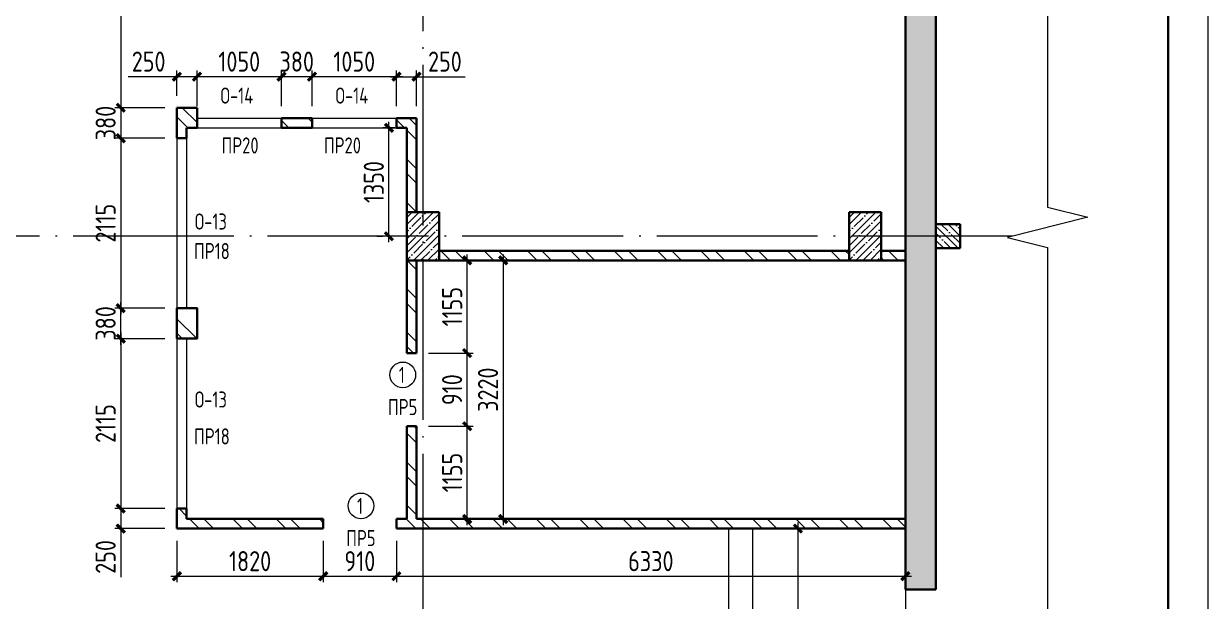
# Model space of a CAD drawing. Extents: x -965262 to 1142518, y -357520 to 71675.
# Drawn here: x 771533 to 786268, y -204406 to -197214 of the extents above; entities that cross this region are included whole.
import ezdxf

# ---------------------------------------------------------------- set-up
doc = ezdxf.new("R2010")
doc.units = 0
doc.header["$LTSCALE"] = 10
doc.linetypes.add('DOTE', pattern=[2.42, 2, -0.2, 0.02, -0.2])
doc.layers.get('0').update_dxf_attribs({"linetype": 'CONTINUOUS', "lineweight": 30})
doc.layers.get('Defpoints').update_dxf_attribs({"linetype": 'CONTINUOUS'})
doc.layers.add('DOTE', color=7, linetype='DOTE', lineweight=9)
doc.styles.get("Standard").update_dxf_attribs({"font": 'isocpeur.ttf', "height": 300})
doc.styles.add('ГОСТ 2м', font='isocpeur.ttf', dxfattribs={"width": 0.8, "height": 250})
doc.dimstyles.new('ГОСТ 2м', dxfattribs={"dimtxt": 250, "dimasz": 100, "dimexe": 75, "dimexo": 150, "dimgap": 62.5, "dimtad": 1, "dimdec": 0, "dimtxsty": 'ГОСТ 2м', "dimblk": 'ARCHTICK', "dimcen": 150, "dimdle": 75, "dimclrd": 256, "dimclre": 256, "dimclrt": 256, "dimadec": 0, "dimazin": 0, "dimtfac": 1, "dimtdec": 0, "dimtmove": 0, "dimatfit": 3, "dimldrblk": 'OBLIQUE', "dimfxl": 1, "dimlwd": 15, "dimlwe": 15, "dimarcsym": 0})

# ---------------------------------------------------------------- blocks, each defined once
blk = doc.blocks.new('_ArchTick')
at = {"color": 0, "linetype": 'ByBlock', "lineweight": 0, "const_width": 0.4}
blk.add_lwpolyline([(-0.5, -0.5), (0.5, 0.5)], dxfattribs=at)
blk = doc.blocks.new('*D1018')
at = {"lineweight": 15, "transparency": 16777216}
for p, q in [((776076, -199936), (776076, -198436)), ((776149, -198511), (776001, -198511)), ((775926, -199861), (776001, -199861))]:
    blk.add_line(p, q, dxfattribs=at)
at = {"layer": 'Defpoints', "color": 0, "lineweight": 15, "transparency": 16777216}
for p in [(776076, -198511), (776299, -198511, -3260), (776076, -199861)]:
    blk.add_point(p, dxfattribs=at)
at = {"lineweight": 15, "transparency": 16777216, "xscale": 100, "yscale": 100, "zscale": 100}
for p, rotation in [((776076, -198511), 90), ((776076, -199861), 270)]:
    blk.add_blockref('_ArchTick', p, dxfattribs=dict(at, rotation=rotation))
at = {"lineweight": 15, "transparency": 16777216, "insert": (775888, -199186), "char_height": 250, "attachment_point": 5, "rotation": 90, "style": 'ГОСТ 2м'}
blk.add_mtext('1350', dxfattribs=at)
blk = doc.blocks.new('_Oblique')
at = {"color": 0, "linetype": 'ByBlock', "lineweight": -2}
blk.add_line((-0.5, -0.5), (0.5, 0.5), dxfattribs=at)
blk = doc.blocks.new('*D1009')
at = {"lineweight": 15, "transparency": 16777216}
for p, q in [((773289, -198261), (772665, -198261)), ((772740, -198186), (772740, -198716)), ((773289, -198641), (772665, -198641))]:
    blk.add_line(p, q, dxfattribs=at)
at = {"layer": 'Defpoints', "color": 0, "lineweight": 15, "transparency": 16777216}
for p in [(773439, -198261, -3260), (772740, -198641), (773439, -198641, -3260)]:
    blk.add_point(p, dxfattribs=at)
at = {"lineweight": 15, "transparency": 16777216, "xscale": 100, "yscale": 100, "zscale": 100}
for p, rotation in [((772740, -198261), 90), ((772740, -198641), 270)]:
    blk.add_blockref('_ArchTick', p, dxfattribs=dict(at, rotation=rotation))
at = {"lineweight": 15, "transparency": 16777216, "insert": (772552, -198451), "char_height": 250, "attachment_point": 5, "rotation": 90, "style": 'ГОСТ 2м'}
blk.add_mtext('380', dxfattribs=at)
blk = doc.blocks.new('*D1011')
at = {"lineweight": 15, "transparency": 16777216}
for p, q in [((772740, -203176), (772740, -203501)), ((773289, -203251), (772665, -203251)), ((773289, -203501), (772665, -203501)), ((772740, -203501), (772740, -204106))]:
    blk.add_line(p, q, dxfattribs=at)
at = {"layer": 'Defpoints', "color": 0, "lineweight": 15, "transparency": 16777216}
for p in [(773439, -203251, -3260), (772740, -203501), (773439, -203501, -3260)]:
    blk.add_point(p, dxfattribs=at)
at = {"lineweight": 15, "transparency": 16777216, "xscale": 100, "yscale": 100, "zscale": 100}
for p, rotation in [((772740, -203251), 90), ((772740, -203501), 270)]:
    blk.add_blockref('_ArchTick', p, dxfattribs=dict(at, rotation=rotation))
at = {"lineweight": 15, "transparency": 16777216, "insert": (772552, -203853), "char_height": 250, "attachment_point": 5, "rotation": 90, "style": 'ГОСТ 2м'}
blk.add_mtext('250', dxfattribs=at)
blk = doc.blocks.new('*D1020')
at = {"lineweight": 15, "transparency": 16777216}
for p, q in [((776244, -197874), (775044, -197874)), ((775119, -198241), (775119, -197799)), ((776169, -198241), (776169, -197799))]:
    blk.add_line(p, q, dxfattribs=at)
at = {"layer": 'Defpoints', "color": 0, "lineweight": 15, "transparency": 16777216}
for p in [(775119, -197874), (775119, -198391, -3260), (776169, -198391, -3260)]:
    blk.add_point(p, dxfattribs=at)
at = {"lineweight": 15, "transparency": 16777216, "xscale": 100, "yscale": 100, "zscale": 100, "rotation": 180}
blk.add_blockref('_ArchTick', (775119, -197874), dxfattribs=at)
at = {"lineweight": 15, "transparency": 16777216, "xscale": 100, "yscale": 100, "zscale": 100}
blk.add_blockref('_ArchTick', (776169, -197874), dxfattribs=at)
at = {"lineweight": 15, "transparency": 16777216, "insert": (775644, -197686), "char_height": 250, "attachment_point": 5, "style": 'ГОСТ 2м'}
blk.add_mtext('1050', dxfattribs=at)
blk = doc.blocks.new('*D1008')
at = {"lineweight": 15, "transparency": 16777216}
for p, q in [((772740, -195186), (772740, -198336)), ((773289, -195261), (772665, -195261)), ((773289, -198261), (772665, -198261))]:
    blk.add_line(p, q, dxfattribs=at)
at = {"layer": 'Defpoints', "color": 0, "lineweight": 15, "transparency": 16777216}
for p in [(773439, -195261, -3260), (772740, -198261), (773439, -198261, -3260)]:
    blk.add_point(p, dxfattribs=at)
at = {"lineweight": 15, "transparency": 16777216, "xscale": 100, "yscale": 100, "zscale": 100}
for p, rotation in [((772740, -195261), 90), ((772740, -198261), 270)]:
    blk.add_blockref('_ArchTick', p, dxfattribs=dict(at, rotation=rotation))
at = {"lineweight": 15, "transparency": 16777216, "insert": (772552, -196761), "char_height": 250, "attachment_point": 5, "rotation": 90, "style": 'ГОСТ 2м'}
blk.add_mtext('3000', dxfattribs=at)
blk = doc.blocks.new('*D1070')
at = {"lineweight": 15, "transparency": 16777216}
for p, q in [((772740, -201061), (772740, -203326)), ((773289, -201136), (772665, -201136)), ((773289, -203251), (772665, -203251))]:
    blk.add_line(p, q, dxfattribs=at)
at = {"layer": 'Defpoints', "color": 0, "lineweight": 15, "transparency": 16777216}
for p in [(773439, -201136, -3260), (772740, -203251), (773439, -203251, -3260)]:
    blk.add_point(p, dxfattribs=at)
at = {"lineweight": 15, "transparency": 16777216, "xscale": 100, "yscale": 100, "zscale": 100}
for p, rotation in [((772740, -201136), 90), ((772740, -203251), 270)]:
    blk.add_blockref('_ArchTick', p, dxfattribs=dict(at, rotation=rotation))
at = {"lineweight": 15, "transparency": 16777216, "insert": (772552, -202193), "char_height": 250, "attachment_point": 5, "rotation": 90, "style": 'ГОСТ 2м'}
blk.add_mtext('2115', dxfattribs=at)
blk = doc.blocks.new('*D1014')
at = {"lineweight": 15, "transparency": 16777216}
for p, q in [((776169, -203651), (776169, -204169)), ((782499, -203651), (782499, -204169)), ((776094, -204094), (782574, -204094))]:
    blk.add_line(p, q, dxfattribs=at)
at = {"layer": 'Defpoints', "color": 0, "lineweight": 15, "transparency": 16777216}
for p in [(776169, -203501, -3260), (782499, -203501, -3260), (782499, -204094)]:
    blk.add_point(p, dxfattribs=at)
at = {"lineweight": 15, "transparency": 16777216, "xscale": 100, "yscale": 100, "zscale": 100, "rotation": 180}
blk.add_blockref('_ArchTick', (776169, -204094), dxfattribs=at)
at = {"lineweight": 15, "transparency": 16777216, "xscale": 100, "yscale": 100, "zscale": 100}
blk.add_blockref('_ArchTick', (782499, -204094), dxfattribs=at)
at = {"lineweight": 15, "transparency": 16777216, "insert": (779334, -203906), "char_height": 250, "attachment_point": 5, "style": 'ГОСТ 2м'}
blk.add_mtext('6330', dxfattribs=at)
blk = doc.blocks.new('*D1016')
at = {"lineweight": 15, "transparency": 16777216}
for p, q in [((777049, -202301), (777049, -201241)), ((776569, -201316), (777124, -201316)), ((776569, -202226), (777124, -202226))]:
    blk.add_line(p, q, dxfattribs=at)
at = {"layer": 'Defpoints', "color": 0, "lineweight": 15, "transparency": 16777216}
for p in [(776419, -201316, -3260), (777049, -201316), (776419, -202226, -3260)]:
    blk.add_point(p, dxfattribs=at)
at = {"lineweight": 15, "transparency": 16777216, "xscale": 100, "yscale": 100, "zscale": 100}
for p, rotation in [((777049, -201316), 90), ((777049, -202226), 270)]:
    blk.add_blockref('_ArchTick', p, dxfattribs=dict(at, rotation=rotation))
at = {"lineweight": 15, "transparency": 16777216, "insert": (776862, -201771), "char_height": 250, "attachment_point": 5, "rotation": 90, "style": 'ГОСТ 2м'}
blk.add_mtext('910', dxfattribs=at)
blk = doc.blocks.new('*D1022')
at = {"lineweight": 15, "transparency": 16777216}
for p, q in [((774814, -197874), (773614, -197874)), ((773689, -198241), (773689, -197799)), ((774739, -198241), (774739, -197799))]:
    blk.add_line(p, q, dxfattribs=at)
at = {"layer": 'Defpoints', "color": 0, "lineweight": 15, "transparency": 16777216}
for p in [(773689, -197874), (773689, -198391, -3260), (774739, -198391, -3260)]:
    blk.add_point(p, dxfattribs=at)
at = {"lineweight": 15, "transparency": 16777216, "xscale": 100, "yscale": 100, "zscale": 100, "rotation": 180}
blk.add_blockref('_ArchTick', (773689, -197874), dxfattribs=at)
at = {"lineweight": 15, "transparency": 16777216, "xscale": 100, "yscale": 100, "zscale": 100}
blk.add_blockref('_ArchTick', (774739, -197874), dxfattribs=at)
at = {"lineweight": 15, "transparency": 16777216, "insert": (774214, -197686), "char_height": 250, "attachment_point": 5, "style": 'ГОСТ 2м'}
blk.add_mtext('1050', dxfattribs=at)
blk = doc.blocks.new('*D1017')
at = {"lineweight": 15, "transparency": 16777216}
for p, q in [((777049, -201391), (777049, -200086)), ((776899, -200161), (776974, -200161)), ((776569, -201316), (777124, -201316))]:
    blk.add_line(p, q, dxfattribs=at)
at = {"layer": 'Defpoints', "color": 0, "lineweight": 15, "transparency": 16777216}
for p in [(777049, -200161), (777049, -200161), (776419, -201316, -3260)]:
    blk.add_point(p, dxfattribs=at)
at = {"lineweight": 15, "transparency": 16777216, "xscale": 100, "yscale": 100, "zscale": 100}
for p, rotation in [((777049, -200161), 90), ((777049, -201316), 270)]:
    blk.add_blockref('_ArchTick', p, dxfattribs=dict(at, rotation=rotation))
at = {"lineweight": 15, "transparency": 16777216, "insert": (776862, -200738), "char_height": 250, "attachment_point": 5, "rotation": 90, "style": 'ГОСТ 2м'}
blk.add_mtext('1155', dxfattribs=at)
blk = doc.blocks.new('*D1023')
at = {"lineweight": 15, "transparency": 16777216}
for p, q in [((773439, -197874), (772834, -197874)), ((773439, -198111), (773439, -197799)), ((773764, -197874), (773439, -197874)), ((773689, -198241), (773689, -197799))]:
    blk.add_line(p, q, dxfattribs=at)
at = {"layer": 'Defpoints', "color": 0, "lineweight": 15, "transparency": 16777216}
for p in [(773439, -197874), (773439, -198261, -3260), (773689, -198391, -3260)]:
    blk.add_point(p, dxfattribs=at)
at = {"lineweight": 15, "transparency": 16777216, "xscale": 100, "yscale": 100, "zscale": 100, "rotation": 180}
blk.add_blockref('_ArchTick', (773439, -197874), dxfattribs=at)
at = {"lineweight": 15, "transparency": 16777216, "xscale": 100, "yscale": 100, "zscale": 100}
blk.add_blockref('_ArchTick', (773689, -197874), dxfattribs=at)
at = {"lineweight": 15, "transparency": 16777216, "insert": (773087, -197686), "char_height": 250, "attachment_point": 5, "style": 'ГОСТ 2м'}
blk.add_mtext('250', dxfattribs=at)
blk = doc.blocks.new('*D1013')
at = {"lineweight": 15, "transparency": 16777216}
for p, q in [((775259, -203651), (775259, -204169)), ((776169, -203651), (776169, -204169)), ((775184, -204094), (776244, -204094))]:
    blk.add_line(p, q, dxfattribs=at)
at = {"layer": 'Defpoints', "color": 0, "lineweight": 15, "transparency": 16777216}
for p in [(775259, -203501, -3260), (776169, -203501, -3260), (776169, -204094)]:
    blk.add_point(p, dxfattribs=at)
at = {"lineweight": 15, "transparency": 16777216, "xscale": 100, "yscale": 100, "zscale": 100, "rotation": 180}
blk.add_blockref('_ArchTick', (775259, -204094), dxfattribs=at)
at = {"lineweight": 15, "transparency": 16777216, "xscale": 100, "yscale": 100, "zscale": 100}
blk.add_blockref('_ArchTick', (776169, -204094), dxfattribs=at)
at = {"lineweight": 15, "transparency": 16777216, "insert": (775714, -203906), "char_height": 250, "attachment_point": 5, "style": 'ГОСТ 2м'}
blk.add_mtext('910', dxfattribs=at)
blk = doc.blocks.new('*D1010')
at = {"lineweight": 15, "transparency": 16777216}
for p, q in [((772740, -198566), (772740, -200831)), ((773289, -198641), (772665, -198641)), ((773289, -200756), (772665, -200756))]:
    blk.add_line(p, q, dxfattribs=at)
at = {"layer": 'Defpoints', "color": 0, "lineweight": 15, "transparency": 16777216}
for p in [(773439, -198641, -3260), (772740, -200756), (773439, -200756, -3260)]:
    blk.add_point(p, dxfattribs=at)
at = {"lineweight": 15, "transparency": 16777216, "xscale": 100, "yscale": 100, "zscale": 100}
for p, rotation in [((772740, -198641), 90), ((772740, -200756), 270)]:
    blk.add_blockref('_ArchTick', p, dxfattribs=dict(at, rotation=rotation))
at = {"lineweight": 15, "transparency": 16777216, "insert": (772552, -199698), "char_height": 250, "attachment_point": 5, "rotation": 90, "style": 'ГОСТ 2м'}
blk.add_mtext('2115', dxfattribs=at)
blk = doc.blocks.new('*D1069')
at = {"lineweight": 15, "transparency": 16777216}
for p, q in [((772740, -201211), (772740, -200681)), ((773289, -200756), (772665, -200756)), ((773289, -201136), (772665, -201136))]:
    blk.add_line(p, q, dxfattribs=at)
at = {"layer": 'Defpoints', "color": 0, "lineweight": 15, "transparency": 16777216}
for p in [(772740, -200756), (773439, -200756, -3260), (773439, -201136, -3260)]:
    blk.add_point(p, dxfattribs=at)
at = {"lineweight": 15, "transparency": 16777216, "xscale": 100, "yscale": 100, "zscale": 100}
for p, rotation in [((772740, -200756), 90), ((772740, -201136), 270)]:
    blk.add_blockref('_ArchTick', p, dxfattribs=dict(at, rotation=rotation))
at = {"lineweight": 15, "transparency": 16777216, "insert": (772552, -200946), "char_height": 250, "attachment_point": 5, "rotation": 90, "style": 'ГОСТ 2м'}
blk.add_mtext('380', dxfattribs=at)
blk = doc.blocks.new('*D1015')
at = {"lineweight": 15, "transparency": 16777216}
for p, q in [((777049, -203456), (777049, -202151)), ((776569, -202226), (777124, -202226)), ((776899, -203381), (776974, -203381))]:
    blk.add_line(p, q, dxfattribs=at)
at = {"layer": 'Defpoints', "color": 0, "lineweight": 15, "transparency": 16777216}
for p in [(776419, -202226, -3260), (777049, -202226), (777049, -203381)]:
    blk.add_point(p, dxfattribs=at)
at = {"lineweight": 15, "transparency": 16777216, "xscale": 100, "yscale": 100, "zscale": 100}
for p, rotation in [((777049, -202226), 90), ((777049, -203381), 270)]:
    blk.add_blockref('_ArchTick', p, dxfattribs=dict(at, rotation=rotation))
at = {"lineweight": 15, "transparency": 16777216, "insert": (776862, -202803), "char_height": 250, "attachment_point": 5, "rotation": 90, "style": 'ГОСТ 2м'}
blk.add_mtext('1155', dxfattribs=at)
blk = doc.blocks.new('*D1012')
at = {"lineweight": 15, "transparency": 16777216}
for p, q in [((773439, -203651), (773439, -204169)), ((775259, -203651), (775259, -204169)), ((773364, -204094), (775334, -204094))]:
    blk.add_line(p, q, dxfattribs=at)
at = {"layer": 'Defpoints', "color": 0, "lineweight": 15, "transparency": 16777216}
for p in [(773439, -203501, -3260), (775259, -203501, -3260), (775259, -204094)]:
    blk.add_point(p, dxfattribs=at)
at = {"lineweight": 15, "transparency": 16777216, "xscale": 100, "yscale": 100, "zscale": 100, "rotation": 180}
blk.add_blockref('_ArchTick', (773439, -204094), dxfattribs=at)
at = {"lineweight": 15, "transparency": 16777216, "xscale": 100, "yscale": 100, "zscale": 100}
blk.add_blockref('_ArchTick', (775259, -204094), dxfattribs=at)
at = {"lineweight": 15, "transparency": 16777216, "insert": (774349, -203906), "char_height": 250, "attachment_point": 5, "style": 'ГОСТ 2м'}
blk.add_mtext('1820', dxfattribs=at)
blk = doc.blocks.new('*D1019')
at = {"lineweight": 15, "transparency": 16777216}
for p, q in [((776094, -197874), (776419, -197874)), ((776169, -198241), (776169, -197799)), ((776419, -198241), (776419, -197799)), ((776419, -197874), (777024, -197874))]:
    blk.add_line(p, q, dxfattribs=at)
at = {"layer": 'Defpoints', "color": 0, "lineweight": 15, "transparency": 16777216}
for p in [(776419, -197874), (776169, -198391, -3260), (776419, -198391, -3260)]:
    blk.add_point(p, dxfattribs=at)
at = {"lineweight": 15, "transparency": 16777216, "xscale": 100, "yscale": 100, "zscale": 100, "rotation": 180}
blk.add_blockref('_ArchTick', (776169, -197874), dxfattribs=at)
at = {"lineweight": 15, "transparency": 16777216, "xscale": 100, "yscale": 100, "zscale": 100}
blk.add_blockref('_ArchTick', (776419, -197874), dxfattribs=at)
at = {"lineweight": 15, "transparency": 16777216, "insert": (776772, -197686), "char_height": 250, "attachment_point": 5, "style": 'ГОСТ 2м'}
blk.add_mtext('250', dxfattribs=at)
blk = doc.blocks.new('*D1021')
at = {"lineweight": 15, "transparency": 16777216}
for p, q in [((775194, -197874), (774664, -197874)), ((774739, -198241), (774739, -197799)), ((775119, -198241), (775119, -197799))]:
    blk.add_line(p, q, dxfattribs=at)
at = {"layer": 'Defpoints', "color": 0, "lineweight": 15, "transparency": 16777216}
for p in [(774739, -197874), (774739, -198391, -3260), (775119, -198391, -3260)]:
    blk.add_point(p, dxfattribs=at)
at = {"lineweight": 15, "transparency": 16777216, "xscale": 100, "yscale": 100, "zscale": 100, "rotation": 180}
blk.add_blockref('_ArchTick', (774739, -197874), dxfattribs=at)
at = {"lineweight": 15, "transparency": 16777216, "xscale": 100, "yscale": 100, "zscale": 100}
blk.add_blockref('_ArchTick', (775119, -197874), dxfattribs=at)
at = {"lineweight": 15, "transparency": 16777216, "insert": (774929, -197686), "char_height": 250, "attachment_point": 5, "style": 'ГОСТ 2м'}
blk.add_mtext('380', dxfattribs=at)
blk = doc.blocks.new('*D975')
at = {"lineweight": 15, "transparency": 16777216}
for p, q in [((777496, -200086), (777496, -203456)), ((777346, -200161), (777421, -200161)), ((777346, -203381), (777421, -203381))]:
    blk.add_line(p, q, dxfattribs=at)
at = {"layer": 'Defpoints', "color": 0, "lineweight": 15, "transparency": 16777216}
for p in [(777496, -200161), (777496, -203381), (777496, -203381)]:
    blk.add_point(p, dxfattribs=at)
at = {"lineweight": 15, "transparency": 16777216, "xscale": 100, "yscale": 100, "zscale": 100}
for p, rotation in [((777496, -200161), 90), ((777496, -203381), 270)]:
    blk.add_blockref('_ArchTick', p, dxfattribs=dict(at, rotation=rotation))
at = {"lineweight": 15, "transparency": 16777216, "insert": (777308, -201771), "char_height": 250, "attachment_point": 5, "rotation": 90, "style": 'ГОСТ 2м'}
blk.add_mtext('3220', dxfattribs=at)
blk = doc.blocks.new('*D976')
at = {"lineweight": 15, "transparency": 16777216}
for p, q in [((781163, -203426), (781163, -206396)), ((780749, -203501), (781238, -203501)), ((780749, -206321), (781238, -206321))]:
    blk.add_line(p, q, dxfattribs=at)
at = {"layer": 'Defpoints', "color": 0, "lineweight": 15, "transparency": 16777216}
for p in [(780599, -203501, -3260), (780599, -206321, -3260), (781163, -206321)]:
    blk.add_point(p, dxfattribs=at)
at = {"lineweight": 15, "transparency": 16777216, "xscale": 100, "yscale": 100, "zscale": 100}
for p, rotation in [((781163, -203501), 90), ((781163, -206321), 270)]:
    blk.add_blockref('_ArchTick', p, dxfattribs=dict(at, rotation=rotation))
at = {"lineweight": 15, "transparency": 16777216, "insert": (780976, -204911), "char_height": 250, "attachment_point": 5, "rotation": 90, "style": 'ГОСТ 2м'}
blk.add_mtext('2820', dxfattribs=at)

msp = doc.modelspace()

# ---------------------------------------------------------------- hatches: boundary and pattern name
at = {"lineweight": 15}
h = msp.add_hatch(dxfattribs=at)
h.set_pattern_fill('ANSI35', color=256, scale=40)
h.set_pattern_definition([(45, (631801.75, -298946.64), (-179.60512, 179.60512), []), (45, (631981.35, -298946.64), (-179.60512, 179.60512), [317.5, -63.5, 0, -63.5])])
h.paths.add_polyline_path([(782879.4, -187710.7), (783579.7, -187710.7), (783579.7, -187310.7), (782499.4, -187310.7), (782499.4, -204260.6), (782879.4, -204260.4)])
h.paths.add_polyline_path([(782879.4, -205160.5), (782499.4, -205160.6), (782499.4, -206530.7), (782879.4, -206530.7)])
h.paths.add_polyline_path([(782879.4, -207440.7), (782499.4, -207440.7), (782499.4, -212410.7), (783629.4, -212410.7), (783629.4, -212010.7), (782879.4, -212011.1)])
h = msp.add_hatch(dxfattribs=at)
h.set_pattern_fill('ANSI32', color=1, scale=40, angle=90)
h.set_pattern_definition([(135, (777932.76, -209334.85), (-269.4077, -269.4077), []), (135, (777932.76, -209155.24), (-269.4077, -269.4077), [])])
h.paths.add_polyline_path([(778019.4, -209330.7), (777899.4, -209330.7), (777899.4, -209340.7), (778019.4, -209340.7)], flags=17)
h.paths.add_polyline_path([(752699.4, -201650.7), (751299, -201650.7), (751299, -201520.7), (751179, -201520.7), (751179, -201650.7), (746799.4, -201650.7), (746799.4, -201770.7), (752449.4, -201770.7), (752449.4, -202030.7), (752699.4, -202030.7)], flags=17)
h.paths.add_polyline_path([(752699.4, -201650.7), (751299.4, -201650.7), (751299.4, -201520.7), (751179.4, -201520.7), (751179.4, -201650.7), (746799.4, -201650.7), (746799.4, -201770.7), (752449.4, -201770.7), (752449.4, -202030.7), (752699.4, -202030.7)], flags=16)
h.paths.add_polyline_path([(773689.4, -198260.7), (773559.4, -198260.7), (773559.4, -198390.7), (773689.4, -198390.7)], flags=17)
h.paths.add_polyline_path([(773689.4, -198260.7), (773559.4, -198260.7), (773559.4, -198390.7), (773689.4, -198390.7)], flags=16)
h.paths.add_polyline_path([(778019.4, -209340.7), (777899.4, -209340.7), (777899.4, -209630.7), (778019.4, -209630.7)], flags=17)
h.paths.add_polyline_path([(747199.4, -193680.6), (747199.4, -193560.7), (749749, -193560.7), (749749, -193680.7), (749619, -193680.7), (749619, -194730.6), (749499, -194730.6), (749499, -193680.7), (747199.4, -193680.7)])
h.paths.add_polyline_path([(751179, -193810.7), (751179, -193680.7), (750659, -193680.7), (750659, -193560.7), (751179, -193560.7), (751179, -189760.7), (751299, -189763.3), (751299, -189890.7), (751429, -189890.7), (751429, -190010.7), (751299, -190010.7), (751298.9, -193810.7), (751179, -193810.7)])
h.paths.add_polyline_path([(751179, -194730.6), (751179, -194350.7), (751299, -194350.7), (751299, -194730.6)])
h.paths.add_polyline_path([(751179, -196020.4), (751179, -195640.6), (751299, -195640.6), (751299, -196020.4), (751179, -196020.4)])
h.paths.add_polyline_path([(746799.4, -196810.7), (746799.4, -196690.7), (749499, -196690.7), (749499, -195640.6), (749619, -195640.6), (749619, -196690.5), (749749, -196690.7), (749749, -196810.6), (746799.4, -196810.6)])
h.paths.add_polyline_path([(751179, -196940.6), (751179, -196810.6), (750659.2, -196810.6), (750659.2, -196690.6), (751179, -196690.6), (751179, -196560.4), (751299, -196560.4), (751299, -196940.6), (751179, -196940.6)])
h.paths.add_polyline_path([(751049, -199420.5), (751049, -199040.5), (751299, -199040.5), (751299, -199420.5)])
h.paths.add_polyline_path([(746799.4, -201770.7), (746799.4, -201650.7), (751179.8, -201650.7), (751179.8, -201520.7), (751299, -201520.4), (751299.9, -201650.7), (752699.4, -201650.7), (752699.4, -202030.7), (752449.4, -202030.7), (752449.4, -201770.7), (746799.4, -201770.7)])
h.paths.add_polyline_path([(747199, -205760.7), (747199.4, -205640.7), (752299.4, -205640.7), (752299.4, -205760.7), (747199.4, -205760.7)])
h.paths.add_polyline_path([(752449.4, -205560.7), (752449.4, -205040.7), (752699.4, -205040.7), (752699.4, -205560.7)])
h.paths.add_polyline_path([(751179, -188560.7), (751179, -187860.7), (751299, -187860.7), (751299, -188560.7)])
h.paths.add_polyline_path([(752339, -190010.7), (752339, -189890.7), (752754.5, -189890.7), (752754.5, -190010.7)])
h.paths.add_polyline_path([(755244.5, -190010.7), (755244.5, -189890.7), (755751.9, -189890.7), (755754.4, -190010.7)])
h.paths.add_polyline_path([(758244.5, -190010.7), (758244.5, -189890.7), (758754.4, -189890.7), (758754.4, -190010.7)])
h.paths.add_polyline_path([(761244.5, -190010.7), (761244.5, -189890.7), (761754.4, -189890.7), (761754.4, -190010.7)])
h.paths.add_polyline_path([(764244.5, -190010.7), (764244.5, -189890.7), (764754.4, -189890.7), (764754.4, -190010.7)])
h.paths.add_polyline_path([(767244.5, -190010.7), (767244.5, -189890.7), (767754.4, -189890.7), (767754.4, -190010.7)])
h.paths.add_polyline_path([(770244.5, -190010.7), (770244.5, -189890.7), (770754.4, -189890.7), (770754.4, -190010.7)])
h.paths.add_polyline_path([(773309.4, -190010.7), (773309.4, -189890.7), (773689.4, -189890.7), (773689.4, -190010.7), (773559.4, -190010.7), (773559.4, -190270.7), (773439.4, -190270.7), (773439.4, -190010.7)])
h.paths.add_polyline_path([(776244.5, -190010.7), (776244.5, -189890.7), (776754.4, -189890.7), (776754.4, -190010.7)])
h.paths.add_polyline_path([(779309.4, -190010.7), (779309.4, -189890.7), (782499.4, -189890.7), (782499.4, -190010.7)])
h.paths.add_polyline_path([(773439.4, -192765.7), (773439.4, -192385.7), (773689.4, -192385.7), (773689.4, -192765.7)])
h.paths.add_polyline_path([(773439.4, -195260.7), (773439.4, -194880.7), (773689.4, -194880.7), (773689.4, -195260.7)])
h.paths.add_polyline_path([(773439.4, -198640.7), (773439.4, -198260.7), (773689.4, -198260.7), (773689.4, -198510.7), (773559.4, -198510.7), (773559.4, -198640.7)])
h.paths.add_polyline_path([(774739.4, -198510.7), (774739.4, -198390.7), (775119.4, -198390.7), (775119.4, -198510.7)])
h.paths.add_polyline_path([(776169.4, -198510.7), (776169.4, -198390.7), (776419.4, -198390.7), (776419.4, -199560.7), (776299.4, -199560.7), (776299.4, -198510.7)])
h.paths.add_polyline_path([(776699.4, -200160.7), (776699.4, -200040.7), (781799.4, -200040.7), (781799.4, -200160.7)])
h.paths.add_polyline_path([(782199.4, -200160.7), (782199.4, -200040.7), (782499.4, -200040.7), (782499.4, -200160.7)])
h.paths.add_polyline_path([(776169.4, -203500.7), (776169.4, -203380.7), (776299.4, -203380.7), (776299.4, -202225.7), (776419.4, -202225.7), (776419.4, -203380.7), (782499.4, -203380.7), (782499.4, -203500.7)])
h.paths.add_polyline_path([(776299.4, -201315.7), (776299.4, -200160.7), (776419.4, -200160.7), (776419.4, -201315.7)])
h.paths.add_polyline_path([(773439.4, -201135.7), (773439.4, -200755.7), (773689.4, -200755.7), (773689.4, -201135.7)])
h.paths.add_polyline_path([(773439.4, -203500.7), (773439.4, -203250.7), (773559.4, -203250.7), (773559.4, -203380.7), (775259.4, -203380.7), (775259.4, -203500.7)])
h.paths.add_polyline_path([(782199.4, -205680.7), (782199.4, -205560.7), (782499.4, -205560.7), (782499.4, -205680.7), (782199.4, -205680.7)])
h.paths.add_polyline_path([(782199.4, -206160.7), (782199.4, -206040.6), (782499.4, -206040.6), (782499.4, -206160.6), (782199.4, -206160.7)])
h.paths.add_polyline_path([(777899.4, -209630.7), (777899.4, -206320.7), (780599.4, -206320.7), (780599.4, -207540.7), (782499.4, -207540.7), (782499.4, -207660.7), (780479.4, -207660.7), (780479.4, -206440.7), (778019.4, -206440.7), (778019.4, -209630.7)])
h.paths.add_polyline_path([(775919, -210790.7), (775919, -210670.7), (777899.4, -210670.7), (777899.4, -210540.7), (778019.4, -210540.7), (778019.4, -210790.7), (775919, -210790.7)])
h.paths.add_polyline_path([(775799, -211860.7), (775799, -211050.7), (775919, -211050.7), (775919, -211860.7)])
h.paths.add_polyline_path([(751179.8, -201650.7), (751179.4, -201650.7), (751179.4, -201520.7), (751179.8, -201520.7)], flags=16)
h.paths.add_polyline_path([(751299.9, -201650.7), (751299.4, -201650.7), (751299.4, -201520.7), (751299.9, -201520.7)], flags=16)
h = msp.add_hatch(dxfattribs=at)
h.set_pattern_fill('ANSI35', color=256, scale=500, style=0)
h.set_pattern_definition([(45, (734599, -77012.54), (-88.38835, 88.38835), []), (45, (734687.39, -77012.54), (-88.38835, 88.38835), [156.25, -31.25, 0, -31.25])])
h.paths.add_polyline_path([(776699, -199560.3), (776299, -199560.3), (776299, -200160.3), (776699, -200160.3)])
h = msp.add_hatch(dxfattribs=at)
h.set_pattern_fill('ANSI35', color=256, scale=500, style=0)
h.set_pattern_definition([(45, (740099.43, -77012.94), (-88.38835, 88.38835), []), (45, (740187.82, -77012.94), (-88.38835, 88.38835), [156.25, -31.25, 0, -31.25])])
h.paths.add_polyline_path([(782199.4, -199560.7), (781799.4, -199560.7), (781799.4, -200160.7), (782199.4, -200160.7)])
h = msp.add_hatch(dxfattribs=at)
h.set_pattern_fill('ANSI35', color=256, scale=500, angle=90, style=0)
h.set_pattern_definition([(135, (534985.99, -253954.01), (-88.38835, -88.38835), []), (135, (534985.99, -253865.62), (-88.38835, -88.38835), [156.25, -31.25, 0, -31.25])])
h.paths.add_polyline_path([(783029.4, -199710.7), (782879.4, -199710.7), (782879.4, -199860.7), (783029.4, -199860.7)])
h.paths.add_polyline_path([(783029.4, -199860.7), (782879.4, -199860.7), (782879.4, -200010.7), (783029.4, -200010.7)])
h.paths.add_polyline_path([(783179.4, -199860.7), (783029.4, -199860.7), (783029.4, -200010.7), (783179.4, -200010.7)])
h.paths.add_polyline_path([(783179.4, -199710.7), (783029.4, -199710.7), (783029.4, -199860.7), (783179.4, -199860.7)])

# ---------------------------------------------------------------- linework, layer by layer
for p, q in [((782499.4, -187310.7, 7993.3), (782499.4, -204260.6, 7993.3)), ((782879.4, -204260.4, 7993.3), (782879.4, -187710.7, 7993.3)), ((776699.4, -199560.7, 7993.3), (776299.4, -199560.7, 7993.3)), ((776299.4, -199560.7, 7993.3), (776299.4, -200160.7, 7993.3)), ((776699.4, -200160.7, 7993.3), (776699.4, -199560.7, 7993.3)), ((781799.4, -199560.7, 7993.3), (781799.4, -200160.7, 7993.3)), ((782199.4, -199560.7, 7993.3), (781799.4, -199560.7, 7993.3)), ((782199.4, -200160.7, 7993.3), (782199.4, -199560.7, 7993.3)), ((782879.4, -199710.7, 7993.3), (782879.4, -200010.7, 7993.3)), ((783179.4, -199710.7, 7993.3), (782879.4, -199710.7, 7993.3)), ((783179.4, -200010.7, 7993.3), (783179.4, -199710.7, 7993.3)), ((782199.4, -200040.7, 7993.3), (782499.4, -200040.7, 7993.3)), ((782199.4, -200040.7, 7993.3), (782499.4, -200040.7, 7993.3)), ((782879.4, -200010.7, 7993.3), (783179.4, -200010.7, 7993.3)), ((776299.4, -200160.7, 7993.3), (776699.4, -200160.7, 7993.3)), ((781799.4, -200160.7, 7993.3), (782199.4, -200160.7, 7993.3)), ((782199.4, -200160.7, 7993.3), (782499.4, -200160.7, 7993.3)), ((782199.4, -200160.7, 7993.3), (782499.4, -200160.7, 7993.3)), ((782499.4, -204260.6, 7993.3), (782879.4, -204260.4, 7993.3))]:
    msp.add_line(p, q)
at = {"color": 1}
for p, q in [((773439.4, -198640.7, 7993.3), (773439.4, -198260.7, 7993.3)), ((773439.4, -198260.7, 7993.3), (773689.4, -198260.7, 7993.3)), ((773689.4, -198510.7, 7993.3), (773689.4, -198260.7, 7993.3)), ((774739.4, -198510.7, 7993.3), (774739.4, -198390.7, 7993.3)), ((774739.4, -198390.7, 7993.3), (775119.4, -198390.7, 7993.3)), ((775119.4, -198510.7, 7993.3), (775119.4, -198390.7, 7993.3)), ((776169.4, -198510.7, 7993.3), (776169.4, -198390.7, 7993.3)), ((776169.4, -198390.7, 7993.3), (776419.4, -198390.7, 7993.3)), ((776419.4, -199560.7, 7993.3), (776419.4, -198390.7, 7993.3)), ((773559.4, -198510.7, 7993.3), (773689.4, -198510.7, 7993.3)), ((773559.4, -198640.7, 7993.3), (773559.4, -198510.7, 7993.3)), ((776169.4, -198510.7, 7993.3), (776299.4, -198510.7, 7993.3)), ((776299.4, -199560.7, 7993.3), (776299.4, -198510.7, 7993.3)), ((773439.4, -198640.7, 7993.3), (773559.4, -198640.7, 7993.3)), ((776299.4, -199560.7, 7993.3), (776419.4, -199560.7, 7993.3)), ((776699.4, -200040.7, 7993.3), (781799.4, -200040.7, 7993.3)), ((776699.4, -200040.7, 7993.3), (776699.4, -200160.7, 7993.3)), ((781799.4, -200040.7, 7993.3), (781799.4, -200160.7, 7993.3)), ((782199.4, -200040.7, 7993.3), (782499.4, -200040.7, 7993.3)), ((782199.4, -200040.7, 7993.3), (782199.4, -200160.7, 7993.3)), ((782499.4, -200040.7, 7993.3), (782499.4, -200160.7, 7993.3)), ((776299.4, -200160.7, 7993.3), (776299.4, -201315.7, 7993.3)), ((776299.4, -200160.7, 7993.3), (776419.4, -200160.7, 7993.3)), ((776419.4, -200160.7, 7993.3), (776419.4, -201315.7, 7993.3)), ((776699.4, -200160.7, 7993.3), (781799.4, -200160.7, 7993.3)), ((782199.4, -200160.7, 7993.3), (782499.4, -200160.7, 7993.3)), ((776419.4, -201315.7, 7993.3), (776299.4, -201315.7, 7993.3)), ((776299.4, -202225.7, 7993.3), (776299.4, -203380.7, 7993.3)), ((776419.4, -202225.7, 7993.3), (776299.4, -202225.7, 7993.3)), ((776419.4, -202225.7, 7993.3), (776419.4, -203380.7, 7993.3)), ((773439.4, -203500.7, 7993.3), (773439.4, -203250.7, 7993.3)), ((773439.4, -203250.7, 7993.3), (773559.4, -203250.7, 7993.3)), ((773559.4, -203380.7, 7993.3), (773559.4, -203250.7, 7993.3)), ((773559.4, -203380.7, 7993.3), (775259.4, -203380.7, 7993.3)), ((775259.4, -203380.7, 7993.3), (775259.4, -203500.7, 7993.3)), ((776169.4, -203380.7, 7993.3), (776169.4, -203500.7, 7993.3)), ((776169.4, -203380.7, 7993.3), (776299.4, -203380.7, 7993.3)), ((776419.4, -203380.7, 7993.3), (782499.4, -203380.7, 7993.3)), ((782499.4, -203380.7, 7993.3), (782499.4, -203500.7, 7993.3)), ((773439.4, -203500.7, 7993.3), (775259.4, -203500.7, 7993.3)), ((776169.4, -203500.7, 7993.3), (782499.4, -203500.7, 7993.3))]:
    msp.add_line(p, q, dxfattribs=at)
at = {"color": 1, "lineweight": 15}
for p, q in [((773689.4, -198390.7, 7993.3), (774739.4, -198390.7, 7993.3)), ((775119.4, -198390.7, 7993.3), (776169.4, -198390.7, 7993.3)), ((773689.4, -198510.7, 7993.3), (774739.4, -198510.7, 7993.3)), ((775119.4, -198510.7, 7993.3), (776169.4, -198510.7, 7993.3)), ((773439.4, -198640.7, 7993.3), (773439.4, -200755.7, 7993.3)), ((773559.4, -198640.7, 7993.3), (773559.4, -200755.7, 7993.3)), ((773439.4, -201135.7, 7993.3), (773439.4, -203250.7, 7993.3)), ((773559.4, -201135.7, 7993.3), (773559.4, -203250.7, 7993.3))]:
    msp.add_line(p, q, dxfattribs=at)
at = {"lineweight": 15}
for p, q in [((780299.4, -203500.7, 7993.3), (780299.4, -206320.7, 7993.3)), ((780599.4, -203500.7, 7993.3), (780599.4, -206320.7, 7993.3))]:
    msp.add_line(p, q, dxfattribs=at)
at = {"lineweight": 15, "elevation": 9801.8}
msp.add_lwpolyline([(786267.6, -180687.8), (700667.6, -180687.8), (700667.6, -240087.8), (786267.6, -240087.8)], close=True, dxfattribs=at)
at = {"elevation": 9801.8}
msp.add_lwpolyline([(785767.6, -181187.8), (702667.6, -181187.8), (702667.6, -239587.8), (785767.6, -239587.8)], close=True, dxfattribs=at)
at = {"color": 5, "lineweight": 15, "ltscale": 10, "extrusion": (-1, 6.12323e-17, 0), "elevation": -784268}
for points in [[(185628.1, 9801.8), (199500.2, 9801.8)], [(200000.2, 9801.8), (213979, 9801.8)]]:
    msp.add_lwpolyline(points, dxfattribs=at)
at = {"color": 1, "elevation": 7993.3}
for points in [[(774739.4, -198390.7), (774739.4, -198510.7), (775119.4, -198510.7), (775119.4, -198390.7)], [(773439.4, -201135.7), (773689.4, -201135.7), (773689.4, -200755.7), (773439.4, -200755.7)]]:
    msp.add_lwpolyline(points, close=True, dxfattribs=at)
at = {"color": 5, "lineweight": 15, "ltscale": 10, "elevation": 9801.8}
for points in [[(784268, -199500.2), (784768, -199625.2)], [(784768, -199625.2), (783768, -199875.2)], [(783768, -199875.2), (784268, -200000.2)]]:
    msp.add_lwpolyline(points, dxfattribs=at)
at = {"color": 3, "ltscale": 50, "elevation": 7993.3}
msp.add_lwpolyline([(773439.4, -200755.7), (773689.4, -200755.7)], dxfattribs=at)
at = {"lineweight": 15}
for centre in [(776248.1, -201586.5, 11253.1), (775728.4, -203217.8, 11253.1)]:
    msp.add_circle(centre, 160, dxfattribs=at)
at = {"layer": 'DOTE', "ltscale": 100, "extrusion": (0, -1, 0)}
for p, q in [((776499.6, -185628.1, 9801.8), (776499.6, -215054.8, 9801.8)), ((782499.6, -185628.1, 9801.8), (782499.6, -215054.8, 9801.8))]:
    msp.add_line(p, q, dxfattribs=at)
at = {"layer": 'DOTE', "ltscale": 100}
msp.add_line((783827.5, -199860.3, 12148.9), (743280.2, -199860.3, 9797.8), dxfattribs=at)

# ---------------------------------------------------------------- texts
at = {"color": 5, "lineweight": 15, "width": 0.75}
for s, p in [('О-14', (773981.3, -198209.7, 17772.7)), ('О-14', (775411.3, -198209.7, 17772.7)), ('О-13', (773660.9, -199777.6, 9801.8)), ('О-13', (773660.9, -201993.5, 9801.8))]:
    msp.add_text(s, height=200, dxfattribs=at).set_placement(p)
at = {"color": 4, "lineweight": 15, "width": 0.75}
for s, p in [('ПР20', (773993.8, -198830.1, 11253.1)), ('ПР20', (775267.2, -198830.1, 11253.1)), ('ПР18', (773651.9, -200145.3, 11253.1)), ('1', (776199, -201687.1, 11253.1)), ('ПР5', (776064.2, -202087.7, 11253.1)), ('ПР18', (773651.9, -202452.9, 11253.1)), ('1', (775679.3, -203318.4, 11253.1)), ('ПР5', (775544.4, -203719, 11253.1))]:
    msp.add_text(s, height=200, dxfattribs=at).set_placement(p)

# ---------------------------------------------------------------- dimensions: what is measured, and where the dimension line sits
at = {"lineweight": 15}
for base, p1, p2, picture, middle in [((772739.6, -198260.7, 11253.1), (773439.4, -195260.7, 7993.3), (773439.4, -198260.7, 7993.3), '*D1008', (772552.1, -196760.7, 11253.1)), ((776075.8, -198510.7, 11253.1), (776075.8, -199860.7, 11253.1), (776299.4, -198510.7, 7993.3), '*D1018', (775888.3, -199185.7, 11253.1)), ((772739.6, -200755.7, 11253.1), (773439.4, -198640.7, 7993.3), (773439.4, -200755.7, 7993.3), '*D1010', (772552.1, -199698.2, 11253.1)), ((777049.2, -200160.7, 11253.1), (776419.4, -201315.7, 7993.3), (777049.2, -200160.7, 11253.1), '*D1017', (776861.7, -200738.2, 11253.1)), ((777495.7, -203380.7, 11253.1), (777495.7, -200160.7, 11253.1), (777495.7, -203380.7, 11253.1), '*D975', (777308.2, -201770.7, 11253.1)), ((772739.6, -203250.7, 11253.1), (773439.4, -201135.7, 7993.3), (773439.4, -203250.7, 7993.3), '*D1070', (772552.1, -202193.2, 11253.1)), ((777049.2, -201315.7, 11253.1), (776419.4, -202225.7, 7993.3), (776419.4, -201315.7, 7993.3), '*D1016', (776861.7, -201770.7, 11253.1)), ((777049.2, -202225.7, 11253.1), (777049.2, -203380.7, 11253.1), (776419.4, -202225.7, 7993.3), '*D1015', (776861.7, -202803.2, 11253.1)), ((772739.6, -203500.7, 11253.1), (773439.4, -203250.7, 7993.3), (773439.4, -203500.7, 7993.3), '*D1011', (772552.1, -203853.2, 11253.1)), ((781163.5, -206320.7, 11253.1), (780599.4, -203500.7, 7993.3), (780599.4, -206320.7, 7993.3), '*D976', (780976, -204910.7, 11253.1))]:
    dim = msp.add_linear_dim(base=base, p1=p1, p2=p2, angle=90, dimstyle='ГОСТ 2м', dxfattribs=at)
    dim.commit()
    dim.dimension.update_dxf_attribs({"geometry": picture, "text_midpoint": middle})
for base, p1, p2, picture, middle in [((773439.4, -197873.7, 11253.1), (773689.4, -198390.7, 7993.3), (773439.4, -198260.7, 7993.3), '*D1023', (773086.9, -197686.2, 11253.1)), ((773689.4, -197873.7, 11253.1), (774739.4, -198390.7, 7993.3), (773689.4, -198390.7, 7993.3), '*D1022', (774214.4, -197686.2, 11253.1)), ((775119.4, -197873.7, 11253.1), (776169.4, -198390.7, 7993.3), (775119.4, -198390.7, 7993.3), '*D1020', (775644.4, -197686.2, 11253.1)), ((776419.4, -197873.7, 11253.1), (776169.4, -198390.7, 7993.3), (776419.4, -198390.7, 7993.3), '*D1019', (776771.9, -197686.2, 11253.1)), ((775259.4, -204093.9, 11253.1), (773439.4, -203500.7, 7993.3), (775259.4, -203500.7, 7993.3), '*D1012', (774349.4, -203906.4, 11253.1)), ((776169.4, -204093.9, 11253.1), (775259.4, -203500.7, 7993.3), (776169.4, -203500.7, 7993.3), '*D1013', (775714.4, -203906.4, 11253.1)), ((782499.4, -204093.9, 11253.1), (776169.4, -203500.7, 7993.3), (782499.4, -203500.7, 7993.3), '*D1014', (779334.4, -203906.4, 11253.1))]:
    dim = msp.add_linear_dim(base=base, p1=p1, p2=p2, dimstyle='ГОСТ 2м', dxfattribs=at)
    dim.commit()
    dim.dimension.update_dxf_attribs({"geometry": picture, "text_midpoint": middle})
dim = msp.add_linear_dim(base=(774739.4, -197873.7, 11253.1), p1=(775119.4, -198390.7, 7993.3), p2=(774739.4, -198390.7, 7993.3), dimstyle='ГОСТ 2м', dxfattribs=at)
dim.commit()
dim.dimension.update_dxf_attribs({"geometry": '*D1021', "text_midpoint": (774929.4, -197873.7, 11253.1), "dimtype": 160})
for base, p1, p2, picture, middle in [((772739.6, -198640.7, 11253.1), (773439.4, -198260.7, 7993.3), (773439.4, -198640.7, 7993.3), '*D1009', (772739.6, -198450.7, 11253.1)), ((772739.6, -200755.7, 11253.1), (773439.4, -201135.7, 7993.3), (773439.4, -200755.7, 7993.3), '*D1069', (772739.6, -200945.7, 11253.1))]:
    dim = msp.add_linear_dim(base=base, p1=p1, p2=p2, angle=90, dimstyle='ГОСТ 2м', dxfattribs=at)
    dim.commit()
    dim.dimension.update_dxf_attribs({"geometry": picture, "text_midpoint": middle, "dimtype": 160})

doc.saveas('drawing.dxf')
